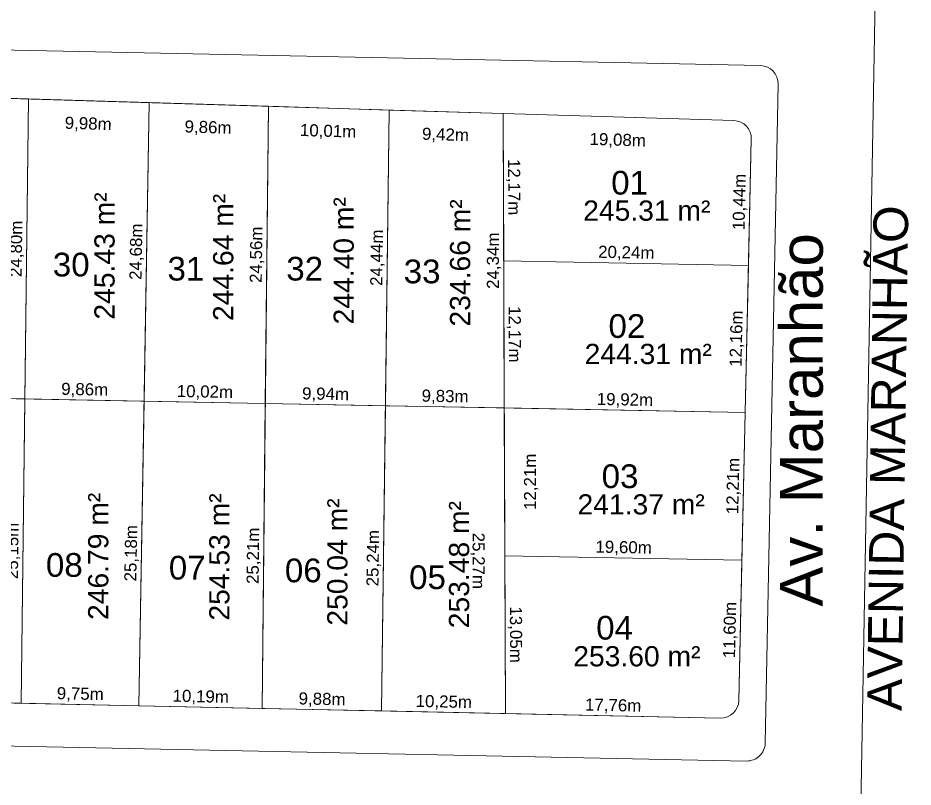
# Model space of a CAD drawing. Header units: metres. Extents: x 3808 to 8215, y 2374 to 6187.
# Drawn here: x 5349.2 to 5423.2, y 5104.9 to 5168.4 of the extents above; entities that cross this region are included whole.
import ezdxf
from ezdxf.enums import TextEntityAlignment as Align

# ---------------------------------------------------------------- set-up
doc = ezdxf.new("R2010")
doc.units = ezdxf.units.M
doc.linetypes.add('CONTINUO', pattern=[0])
for name, color, linetype in [('Areas Lotes', 1, 'Continuous'), ('Calçada', 8, 'Continuous'), ('Lote', 7, 'Continuous'), ('Nome das Ruas', 7, 'Continuous'), ('Nº Lote', 7, 'Continuous'), ('q', 9, 'CONTINUO'), ('quadras', 7, 'Continuous'), ('vista', 7, 'Continuous')]:
    doc.layers.add(name, color=color, linetype=linetype)
doc.styles.add('Arial', font='arial.ttf')
doc.styles.add('pedro', font='arial.ttf', dxfattribs={"height": 3})
doc.dimstyles.new('Copy(2) of ISO-25', dxfattribs={"dimtxt": 1, "dimasz": 2.5, "dimexe": 1.25, "dimexo": 0.625, "dimgap": 0.2, "dimtad": 1, "dimtoh": 1, "dimlfac": 1, "dimzin": 1, "dimtxsty": 'Arial', "dimblk": 'NONE', "dimcen": 0, "dimse1": 1, "dimse2": 1, "dimsd1": 1, "dimsd2": 1, "dimclrt": 256, "dimaunit": 1, "dimadec": 3, "dimazin": 0, "dimtfac": 1, "dimtmove": 0, "dimatfit": 3, "dimldrblk": 'NONE', "dimfxl": 1, "dimtolj": 1, "dimtzin": 0, "dimarcsym": 0})

# ---------------------------------------------------------------- blocks, each defined once
blk = doc.blocks.new('*D5082')
at = {"layer": 'Defpoints', "color": 0, "linetype": 'Continuous', "transparency": 16777216}
for p in [(5340.084, 5162.056), (5350.108, 5161.749), (5340, 5159.295)]:
    blk.add_point(p, dxfattribs=at)
at = {"layer": 'Lote', "linetype": 'Continuous', "lineweight": 5, "transparency": 16777216, "insert": (5345.036, 5159.942), "char_height": 1, "attachment_point": 5, "rotation": 358.24349, "style": 'Arial'}
blk.add_mtext('\\A1;10,03m', dxfattribs=at)
blk = doc.blocks.new('_None')
blk = doc.blocks.new('*D5151')
at = {"layer": 'Defpoints', "color": 0, "linetype": 'Continuous', "transparency": 16777216}
for p in [(5389.55, 5110.938), (5389.55, 5110.938), (5407.307, 5110.557)]:
    blk.add_point(p, dxfattribs=at)
at = {"layer": 'Lote', "linetype": 'Continuous', "lineweight": 5, "transparency": 16777216, "insert": (5398.446, 5111.548), "char_height": 1, "attachment_point": 5, "rotation": 358.769, "style": 'Arial'}
blk.add_mtext('\\A1;17,76m', dxfattribs=at)
blk = doc.blocks.new('*D5152')
at = {"layer": 'Defpoints', "color": 0, "linetype": 'Continuous', "transparency": 16777216}
for p in [(5379.3, 5111.159), (5379.3, 5111.159), (5389.55, 5110.938)]:
    blk.add_point(p, dxfattribs=at)
at = {"layer": 'Lote', "linetype": 'Continuous', "lineweight": 5, "transparency": 16777216, "insert": (5384.442, 5111.849), "char_height": 1, "attachment_point": 5, "rotation": 358.769, "style": 'Arial'}
blk.add_mtext('\\A1;10,25m', dxfattribs=at)
blk = doc.blocks.new('*D5153')
at = {"layer": 'Defpoints', "color": 0, "linetype": 'Continuous', "transparency": 16777216}
for p in [(5369.419, 5111.371), (5369.419, 5111.371), (5379.3, 5111.159)]:
    blk.add_point(p, dxfattribs=at)
at = {"layer": 'Lote', "linetype": 'Continuous', "lineweight": 5, "transparency": 16777216, "insert": (5374.377, 5112.065), "char_height": 1, "attachment_point": 5, "rotation": 358.769, "style": 'Arial'}
blk.add_mtext('\\A1;9,88m', dxfattribs=at)
blk = doc.blocks.new('*D5154')
at = {"layer": 'Defpoints', "color": 0, "linetype": 'Continuous', "transparency": 16777216}
for p in [(5359.235, 5111.59), (5359.235, 5111.59), (5369.419, 5111.371)]:
    blk.add_point(p, dxfattribs=at)
at = {"layer": 'Lote', "linetype": 'Continuous', "lineweight": 5, "transparency": 16777216, "insert": (5364.344, 5112.281), "char_height": 1, "attachment_point": 5, "rotation": 358.769, "style": 'Arial'}
blk.add_mtext('\\A1;10,19m', dxfattribs=at)
blk = doc.blocks.new('*D5155')
at = {"layer": 'Defpoints', "color": 0, "linetype": 'Continuous', "transparency": 16777216}
for p in [(5349.489, 5111.799), (5349.489, 5111.799), (5359.235, 5111.59)]:
    blk.add_point(p, dxfattribs=at)
at = {"layer": 'Lote', "linetype": 'Continuous', "lineweight": 5, "transparency": 16777216, "insert": (5354.379, 5112.495), "char_height": 1, "attachment_point": 5, "rotation": 358.769, "style": 'Arial'}
blk.add_mtext('\\A1;9,75m', dxfattribs=at)
blk = doc.blocks.new('*D5156')
at = {"layer": 'Defpoints', "color": 0, "linetype": 'Continuous', "transparency": 16777216}
for p in [(5338.368, 5112.038), (5338.368, 5112.038), (5349.489, 5111.799)]:
    blk.add_point(p, dxfattribs=at)
at = {"layer": 'Lote', "linetype": 'Continuous', "lineweight": 5, "transparency": 16777216, "insert": (5343.946, 5112.719), "char_height": 1, "attachment_point": 5, "rotation": 358.769, "style": 'Arial'}
blk.add_mtext('\\A1;11,12m', dxfattribs=at)
blk = doc.blocks.new('*D5167')
at = {"layer": 'Defpoints', "color": 0, "linetype": 'Continuous', "transparency": 16777216}
for p in [(5389.497, 5123.991), (5389.497, 5123.991), (5409.097, 5123.623)]:
    blk.add_point(p, dxfattribs=at)
at = {"layer": 'Lote', "linetype": 'Continuous', "lineweight": 5, "transparency": 16777216, "insert": (5399.312, 5124.608), "char_height": 1, "attachment_point": 5, "rotation": 358.92393, "style": 'Arial'}
blk.add_mtext('\\A1;19,60m', dxfattribs=at)
blk = doc.blocks.new('*D5168')
at = {"layer": 'Defpoints', "color": 0, "linetype": 'Continuous', "transparency": 16777216}
for p in [(5389.447, 5136.207), (5409.368, 5135.833), (5409.368, 5135.833)]:
    blk.add_point(p, dxfattribs=at)
at = {"layer": 'Lote', "linetype": 'Continuous', "lineweight": 5, "transparency": 16777216, "insert": (5399.423, 5136.821), "char_height": 1, "attachment_point": 5, "rotation": 358.92393, "style": 'Arial'}
blk.add_mtext('\\A1;19,92m', dxfattribs=at)
blk = doc.blocks.new('*D5169')
at = {"layer": 'Defpoints', "color": 0, "linetype": 'Continuous', "transparency": 16777216}
for p in [(5389.397, 5148.374), (5389.397, 5148.374), (5409.639, 5147.994)]:
    blk.add_point(p, dxfattribs=at)
at = {"layer": 'Lote', "linetype": 'Continuous', "lineweight": 5, "transparency": 16777216, "insert": (5399.533, 5148.985), "char_height": 1, "attachment_point": 5, "rotation": 358.92393, "style": 'Arial'}
blk.add_mtext('\\A1;20,24m', dxfattribs=at)
blk = doc.blocks.new('*D5170')
at = {"layer": 'Defpoints', "color": 0, "linetype": 'Continuous', "transparency": 16777216}
for p in [(5389.348, 5160.546), (5408.417, 5159.961), (5389.263, 5157.784)]:
    blk.add_point(p, dxfattribs=at)
at = {"layer": 'Lote', "linetype": 'Continuous', "lineweight": 5, "transparency": 16777216, "insert": (5398.822, 5158.293), "char_height": 1, "attachment_point": 5, "rotation": 358.24349, "style": 'Arial'}
blk.add_mtext('\\A1;19,08m', dxfattribs=at)
blk = doc.blocks.new('*D5171')
at = {"layer": 'Defpoints', "color": 0, "linetype": 'Continuous', "transparency": 16777216}
for p in [(5379.933, 5160.834), (5389.348, 5160.546), (5379.849, 5158.073)]:
    blk.add_point(p, dxfattribs=at)
at = {"layer": 'Lote', "linetype": 'Continuous', "lineweight": 5, "transparency": 16777216, "insert": (5384.58, 5158.729), "char_height": 1, "attachment_point": 5, "rotation": 358.24349, "style": 'Arial'}
blk.add_mtext('\\A1;9,42m', dxfattribs=at)
blk = doc.blocks.new('*D5172')
at = {"layer": 'Defpoints', "color": 0, "linetype": 'Continuous', "transparency": 16777216}
for p in [(5369.933, 5161.141), (5379.933, 5160.834), (5369.848, 5158.38)]:
    blk.add_point(p, dxfattribs=at)
at = {"layer": 'Lote', "linetype": 'Continuous', "lineweight": 5, "transparency": 16777216, "insert": (5374.873, 5159.027), "char_height": 1, "attachment_point": 5, "rotation": 358.24349, "style": 'Arial'}
blk.add_mtext('\\A1;10,01m', dxfattribs=at)
blk = doc.blocks.new('*D5173')
at = {"layer": 'Defpoints', "color": 0, "linetype": 'Continuous', "transparency": 16777216}
for p in [(5360.082, 5161.443), (5369.933, 5161.141), (5359.998, 5158.682)]:
    blk.add_point(p, dxfattribs=at)
at = {"layer": 'Lote', "linetype": 'Continuous', "lineweight": 5, "transparency": 16777216, "insert": (5364.947, 5159.331), "char_height": 1, "attachment_point": 5, "rotation": 358.24349, "style": 'Arial'}
blk.add_mtext('\\A1;9,86m', dxfattribs=at)
blk = doc.blocks.new('*D5174')
at = {"layer": 'Defpoints', "color": 0, "linetype": 'Continuous', "transparency": 16777216}
for p in [(5350.108, 5161.749), (5360.082, 5161.443), (5350.023, 5158.988)]:
    blk.add_point(p, dxfattribs=at)
at = {"layer": 'Lote', "linetype": 'Continuous', "lineweight": 5, "transparency": 16777216, "insert": (5355.035, 5159.635), "char_height": 1, "attachment_point": 5, "rotation": 358.24349, "style": 'Arial'}
blk.add_mtext('\\A1;9,98m', dxfattribs=at)
blk = doc.blocks.new('*D5193')
at = {"layer": 'Defpoints', "color": 0, "linetype": 'Continuous', "transparency": 16777216}
for p in [(5339.23, 5137.15), (5349.801, 5136.952), (5349.801, 5136.952)]:
    blk.add_point(p, dxfattribs=at)
at = {"layer": 'Lote', "linetype": 'Continuous', "lineweight": 5, "transparency": 16777216, "insert": (5344.53, 5137.852), "char_height": 1, "attachment_point": 5, "rotation": 358.92393, "style": 'Arial'}
blk.add_mtext('\\A1;10,57m', dxfattribs=at)
blk = doc.blocks.new('*D5194')
at = {"layer": 'Defpoints', "color": 0, "linetype": 'Continuous', "transparency": 16777216}
for p in [(5349.801, 5136.952), (5359.663, 5136.767), (5359.663, 5136.767)]:
    blk.add_point(p, dxfattribs=at)
at = {"layer": 'Lote', "linetype": 'Continuous', "lineweight": 5, "transparency": 16777216, "insert": (5354.747, 5137.66), "char_height": 1, "attachment_point": 5, "rotation": 358.92393, "style": 'Arial'}
blk.add_mtext('\\A1;9,86m', dxfattribs=at)
blk = doc.blocks.new('*D5195')
at = {"layer": 'Defpoints', "color": 0, "linetype": 'Continuous', "transparency": 16777216}
for p in [(5359.663, 5136.767), (5369.679, 5136.579), (5369.679, 5136.579)]:
    blk.add_point(p, dxfattribs=at)
at = {"layer": 'Lote', "linetype": 'Continuous', "lineweight": 5, "transparency": 16777216, "insert": (5364.686, 5137.473), "char_height": 1, "attachment_point": 5, "rotation": 358.92393, "style": 'Arial'}
blk.add_mtext('\\A1;10,02m', dxfattribs=at)
blk = doc.blocks.new('*D5196')
at = {"layer": 'Defpoints', "color": 0, "linetype": 'Continuous', "transparency": 16777216}
for p in [(5369.679, 5136.579), (5379.622, 5136.392), (5379.622, 5136.392)]:
    blk.add_point(p, dxfattribs=at)
at = {"layer": 'Lote', "linetype": 'Continuous', "lineweight": 5, "transparency": 16777216, "insert": (5374.665, 5137.286), "char_height": 1, "attachment_point": 5, "rotation": 358.92393, "style": 'Arial'}
blk.add_mtext('\\A1;9,94m', dxfattribs=at)
blk = doc.blocks.new('*D5197')
at = {"layer": 'Defpoints', "color": 0, "linetype": 'Continuous', "transparency": 16777216}
for p in [(5379.622, 5136.392), (5389.447, 5136.207), (5389.447, 5136.207)]:
    blk.add_point(p, dxfattribs=at)
at = {"layer": 'Lote', "linetype": 'Continuous', "lineweight": 5, "transparency": 16777216, "insert": (5384.549, 5137.1), "char_height": 1, "attachment_point": 5, "rotation": 358.92393, "style": 'Arial'}
blk.add_mtext('\\A1;9,83m', dxfattribs=at)
blk = doc.blocks.new('*D5198')
at = {"layer": 'Defpoints', "color": 0, "linetype": 'Continuous', "transparency": 16777216}
for p in [(5389.348, 5160.546), (5389.348, 5136.209), (5389.397, 5136.209)]:
    blk.add_point(p, dxfattribs=at)
at = {"layer": 'Lote', "linetype": 'Continuous', "lineweight": 5, "transparency": 16777216, "insert": (5388.596, 5148.377), "char_height": 1, "attachment_point": 5, "rotation": 90, "style": 'Arial'}
blk.add_mtext('\\A1;24,34m', dxfattribs=at)
blk = doc.blocks.new('*D5199')
at = {"layer": 'Defpoints', "color": 0, "linetype": 'Continuous', "transparency": 16777216}
for p in [(5389.447, 5136.207), (5386.486, 5110.926), (5389.55, 5110.938)]:
    blk.add_point(p, dxfattribs=at)
at = {"layer": 'Lote', "linetype": 'Continuous', "lineweight": 5, "transparency": 16777216, "insert": (5387.235, 5123.564), "char_height": 1, "attachment_point": 5, "rotation": 270.23324, "style": 'Arial'}
blk.add_mtext('\\A1;25,27m', dxfattribs=at)
blk = doc.blocks.new('*D5200')
at = {"layer": 'Defpoints', "color": 0, "linetype": 'Continuous', "transparency": 16777216}
for p in [(5389.497, 5123.991), (5389.497, 5123.991), (5389.55, 5110.938)]:
    blk.add_point(p, dxfattribs=at)
at = {"layer": 'Lote', "linetype": 'Continuous', "lineweight": 5, "transparency": 16777216, "insert": (5390.324, 5117.468), "char_height": 1, "attachment_point": 5, "rotation": 270.23324, "style": 'Arial'}
blk.add_mtext('\\A1;13,05m', dxfattribs=at)
blk = doc.blocks.new('*D5201')
at = {"layer": 'Defpoints', "color": 0, "linetype": 'Continuous', "transparency": 16777216}
for p in [(5389.497, 5136.206), (5392.466, 5136.206), (5389.497, 5123.991)]:
    blk.add_point(p, dxfattribs=at)
at = {"layer": 'Lote', "linetype": 'Continuous', "lineweight": 5, "transparency": 16777216, "insert": (5391.665, 5130.099), "char_height": 1, "attachment_point": 5, "rotation": 90, "style": 'Arial'}
blk.add_mtext('\\A1;12,21m', dxfattribs=at)
blk = doc.blocks.new('*D5202')
at = {"layer": 'Defpoints', "color": 0, "linetype": 'Continuous', "transparency": 16777216}
for p in [(5389.397, 5148.374), (5389.397, 5148.374), (5389.447, 5136.207)]:
    blk.add_point(p, dxfattribs=at)
at = {"layer": 'Lote', "linetype": 'Continuous', "lineweight": 5, "transparency": 16777216, "insert": (5390.223, 5142.294), "char_height": 1, "attachment_point": 5, "rotation": 270.23324, "style": 'Arial'}
blk.add_mtext('\\A1;12,17m', dxfattribs=at)
blk = doc.blocks.new('*D5203')
at = {"layer": 'Defpoints', "color": 0, "linetype": 'Continuous', "transparency": 16777216}
for p in [(5389.348, 5160.546), (5389.348, 5160.546), (5389.397, 5148.374)]:
    blk.add_point(p, dxfattribs=at)
at = {"layer": 'Lote', "linetype": 'Continuous', "lineweight": 5, "transparency": 16777216, "insert": (5390.174, 5154.463), "char_height": 1, "attachment_point": 5, "rotation": 270.23324, "style": 'Arial'}
blk.add_mtext('\\A1;12,17m', dxfattribs=at)
blk = doc.blocks.new('*D5204')
at = {"layer": 'Defpoints', "color": 0, "linetype": 'Continuous', "transparency": 16777216}
for p in [(5379.622, 5136.392), (5379.3, 5111.159), (5379.3, 5111.159)]:
    blk.add_point(p, dxfattribs=at)
at = {"layer": 'Lote', "linetype": 'Continuous', "lineweight": 5, "transparency": 16777216, "insert": (5378.66, 5123.785), "char_height": 1, "attachment_point": 5, "rotation": 89.26981, "style": 'Arial'}
blk.add_mtext('\\A1;25,24m', dxfattribs=at)
blk = doc.blocks.new('*D5205')
at = {"layer": 'Defpoints', "color": 0, "linetype": 'Continuous', "transparency": 16777216}
for p in [(5379.933, 5160.834), (5379.933, 5160.834), (5379.622, 5136.392)]:
    blk.add_point(p, dxfattribs=at)
at = {"layer": 'Lote', "linetype": 'Continuous', "lineweight": 5, "transparency": 16777216, "insert": (5378.977, 5148.623), "char_height": 1, "attachment_point": 5, "rotation": 89.26981, "style": 'Arial'}
blk.add_mtext('\\A1;24,44m', dxfattribs=at)
blk = doc.blocks.new('*D5206')
at = {"layer": 'Defpoints', "color": 0, "linetype": 'Continuous', "transparency": 16777216}
for p in [(5369.933, 5161.141), (5369.933, 5161.141), (5369.679, 5136.579)]:
    blk.add_point(p, dxfattribs=at)
at = {"layer": 'Lote', "linetype": 'Continuous', "lineweight": 5, "transparency": 16777216, "insert": (5369.005, 5148.868), "char_height": 1, "attachment_point": 5, "rotation": 89.40858, "style": 'Arial'}
blk.add_mtext('\\A1;24,56m', dxfattribs=at)
blk = doc.blocks.new('*D5207')
at = {"layer": 'Defpoints', "color": 0, "linetype": 'Continuous', "transparency": 16777216}
for p in [(5369.679, 5136.579), (5369.419, 5111.371), (5369.419, 5111.371)]:
    blk.add_point(p, dxfattribs=at)
at = {"layer": 'Lote', "linetype": 'Continuous', "lineweight": 5, "transparency": 16777216, "insert": (5368.748, 5123.983), "char_height": 1, "attachment_point": 5, "rotation": 89.40858, "style": 'Arial'}
blk.add_mtext('\\A1;25,21m', dxfattribs=at)
blk = doc.blocks.new('*D5208')
at = {"layer": 'Defpoints', "color": 0, "linetype": 'Continuous', "transparency": 16777216}
for p in [(5359.663, 5136.767), (5359.235, 5111.59), (5359.235, 5111.59)]:
    blk.add_point(p, dxfattribs=at)
at = {"layer": 'Lote', "linetype": 'Continuous', "lineweight": 5, "transparency": 16777216, "insert": (5358.648, 5124.192), "char_height": 1, "attachment_point": 5, "rotation": 89.02574, "style": 'Arial'}
blk.add_mtext('\\A1;25,18m', dxfattribs=at)
blk = doc.blocks.new('*D5209')
at = {"layer": 'Defpoints', "color": 0, "linetype": 'Continuous', "transparency": 16777216}
for p in [(5360.082, 5161.443), (5360.082, 5161.443), (5359.663, 5136.767)]:
    blk.add_point(p, dxfattribs=at)
at = {"layer": 'Lote', "linetype": 'Continuous', "lineweight": 5, "transparency": 16777216, "insert": (5359.072, 5149.118), "char_height": 1, "attachment_point": 5, "rotation": 89.02574, "style": 'Arial'}
blk.add_mtext('\\A1;24,68m', dxfattribs=at)
blk = doc.blocks.new('*D5210')
at = {"layer": 'Defpoints', "color": 0, "linetype": 'Continuous', "transparency": 16777216}
for p in [(5350.108, 5161.749), (5350.108, 5161.749), (5349.801, 5136.952)]:
    blk.add_point(p, dxfattribs=at)
at = {"layer": 'Lote', "linetype": 'Continuous', "lineweight": 5, "transparency": 16777216, "insert": (5349.153, 5149.36), "char_height": 1, "attachment_point": 5, "rotation": 89.28937, "style": 'Arial'}
blk.add_mtext('\\A1;24,80m', dxfattribs=at)
blk = doc.blocks.new('*D5211')
at = {"layer": 'Defpoints', "color": 0, "linetype": 'Continuous', "transparency": 16777216}
for p in [(5349.801, 5136.952), (5349.489, 5111.799), (5349.489, 5111.799)]:
    blk.add_point(p, dxfattribs=at)
at = {"layer": 'Lote', "linetype": 'Continuous', "lineweight": 5, "transparency": 16777216, "insert": (5348.844, 5124.385), "char_height": 1, "attachment_point": 5, "rotation": 89.28937, "style": 'Arial'}
blk.add_mtext('\\A1;25,15m', dxfattribs=at)
blk = doc.blocks.new('*D5490')
at = {"layer": 'Defpoints', "color": 0, "linetype": 'Continuous', "transparency": 16777216}
for p in [(5409.097, 5123.623), (5409.097, 5123.623), (5408.839, 5112.023)]:
    blk.add_point(p, dxfattribs=at)
at = {"layer": 'Lote', "linetype": 'Continuous', "lineweight": 5, "transparency": 16777216, "insert": (5408.167, 5117.841), "char_height": 1, "attachment_point": 5, "rotation": 88.72618, "style": 'Arial'}
blk.add_mtext('\\A1;11,60m', dxfattribs=at)
blk = doc.blocks.new('*D5491')
at = {"layer": 'Defpoints', "color": 0, "linetype": 'Continuous', "transparency": 16777216}
for p in [(5409.368, 5135.833), (5409.368, 5135.833), (5409.097, 5123.623)]:
    blk.add_point(p, dxfattribs=at)
at = {"layer": 'Lote', "linetype": 'Continuous', "lineweight": 5, "transparency": 16777216, "insert": (5408.432, 5129.746), "char_height": 1, "attachment_point": 5, "rotation": 88.72618, "style": 'Arial'}
blk.add_mtext('\\A1;12,21m', dxfattribs=at)
blk = doc.blocks.new('*D5492')
at = {"layer": 'Defpoints', "color": 0, "linetype": 'Continuous', "transparency": 16777216}
for p in [(5409.639, 5147.994), (5409.639, 5147.994), (5409.368, 5135.833)]:
    blk.add_point(p, dxfattribs=at)
at = {"layer": 'Lote', "linetype": 'Continuous', "lineweight": 5, "transparency": 16777216, "insert": (5408.703, 5141.931), "char_height": 1, "attachment_point": 5, "rotation": 88.72618, "style": 'Arial'}
blk.add_mtext('\\A1;12,16m', dxfattribs=at)
blk = doc.blocks.new('*D5493')
at = {"layer": 'Defpoints', "color": 0, "linetype": 'Continuous', "transparency": 16777216}
for p in [(5409.871, 5158.428), (5409.871, 5158.428), (5409.639, 5147.994)]:
    blk.add_point(p, dxfattribs=at)
at = {"layer": 'Lote', "linetype": 'Continuous', "lineweight": 5, "transparency": 16777216, "insert": (5408.954, 5153.229), "char_height": 1, "attachment_point": 5, "rotation": 88.72618, "style": 'Arial'}
blk.add_mtext('\\A1;10,44m', dxfattribs=at)

msp = doc.modelspace()

# ---------------------------------------------------------------- linework, layer by layer
at = {"layer": 'Calçada', "linetype": 'Continuous', "lineweight": 5}
for p, q in [((5410.619, 5164.507), (5227.026, 5168.288)), ((5412.088, 5162.978), (5411.016, 5108.488)), ((5409.486, 5107.018), (5225.9, 5110.771))]:
    msp.add_line(p, q, dxfattribs=at)
for centre, start, end in [((5410.588, 5163.007), 358.87333, 88.82016), ((5409.517, 5108.518), 268.82901, 358.87333)]:
    msp.add_arc(centre, 1.5, start, end, dxfattribs=at)
at = {"layer": 'Lote', "lineweight": 5}
for p, q in [((5349.489, 5111.799), (5350.108, 5161.749)), ((5360.082, 5161.443), (5359.235, 5111.59)), ((5369.933, 5161.141), (5369.419, 5111.371)), ((5379.933, 5160.834), (5379.3, 5111.159)), ((5389.55, 5110.938), (5389.348, 5160.546)), ((5389.397, 5148.374), (5409.639, 5147.994)), ((5323.041, 5137.455), (5409.368, 5135.833)), ((5389.497, 5123.991), (5409.097, 5123.623))]:
    msp.add_line(p, q, dxfattribs=at)
at = {"layer": 'Lote', "linetype": 'Continuous', "lineweight": 5, "flags": 128}
for points in [[(5339.23, 5137.15), (5349.801, 5136.952), (5350.108, 5161.749), (5340.084, 5162.056)], [(5360.082, 5161.443), (5350.108, 5161.749), (5349.801, 5136.952), (5359.663, 5136.767)], [(5359.663, 5136.767), (5369.679, 5136.579), (5369.933, 5161.141), (5360.082, 5161.443)], [(5369.679, 5136.579), (5379.622, 5136.392), (5379.933, 5160.834), (5369.933, 5161.141)], [(5379.622, 5136.392), (5389.447, 5136.207), (5389.348, 5160.546), (5379.933, 5160.834)], [(5409.368, 5135.833), (5409.639, 5147.994), (5389.397, 5148.374), (5389.447, 5136.207)], [(5349.489, 5111.799), (5349.801, 5136.952), (5339.23, 5137.15), (5338.368, 5112.038)], [(5349.489, 5111.799), (5359.235, 5111.59), (5359.663, 5136.767), (5349.801, 5136.952)], [(5369.679, 5136.579), (5359.663, 5136.767), (5359.235, 5111.59), (5369.419, 5111.371)], [(5369.419, 5111.371), (5379.3, 5111.159), (5379.622, 5136.392), (5369.679, 5136.579)], [(5379.3, 5111.159), (5389.55, 5110.938), (5389.447, 5136.207), (5379.622, 5136.392)], [(5389.447, 5136.207), (5389.497, 5123.991), (5409.097, 5123.623), (5409.368, 5135.833)]]:
    msp.add_lwpolyline(points, close=True, dxfattribs=at)
for points in [[(5409.639, 5147.994), (5409.871, 5158.428, 0.411748), (5408.417, 5159.961), (5389.348, 5160.546), (5389.397, 5148.374)], [(5389.497, 5123.991), (5389.55, 5110.938), (5407.307, 5110.557, 0.413995), (5408.839, 5112.023), (5409.097, 5123.623)]]:
    msp.add_lwpolyline(points, format="xyb", close=True, dxfattribs=at)
at = {"layer": 'q', "lineweight": 5}
msp.add_line((5428.372, 5629.504), (5405.671, 4365.473), dxfattribs=at)
at = {"layer": 'quadras', "lineweight": 5}
for p, q in [((5408.417, 5159.961), (5230.14, 5165.428)), ((5408.839, 5112.023), (5409.871, 5158.428)), ((5228.07, 5114.408), (5407.307, 5110.557))]:
    msp.add_line(p, q, dxfattribs=at)
for centre, start, end in [((5408.371, 5158.462), 358.72618, 88.24349), ((5407.339, 5112.056), 268.769, 358.72618)]:
    msp.add_arc(centre, 1.5, start, end, dxfattribs=at)

# ---------------------------------------------------------------- texts
at = {"layer": 'Areas Lotes', "lineweight": 5, "style": 'Arial'}
for s, p in [('245.43 m²', (5357.219, 5143.506)), ('244.64 m²', (5367.036, 5143.389)), ('244.40 m²', (5377, 5143.11)), ('234.66 m²', (5386.625, 5142.934)), ('246.79 m²', (5356.701, 5118.676)), ('254.53 m²', (5366.714, 5118.625)), ('250.04 m²', (5376.475, 5118.207)), ('253.48 m²', (5386.538, 5117.99))]:
    msp.add_text(s, height=1.6726, rotation=90, dxfattribs=at).set_placement(p)
at = {"layer": 'Areas Lotes', "linetype": 'Continuous', "lineweight": 5, "style": 'Arial'}
for s, p in [('245.31 m²', (5395.97, 5151.685)), ('244.31 m²', (5396.087, 5139.834)), ('241.37 m²', (5395.5, 5127.397)), ('253.60 m²', (5395.148, 5114.842))]:
    msp.add_text(s, height=1.6726, dxfattribs=at).set_placement(p)
at = {"layer": 'Nome das Ruas', "lineweight": 5, "style": 'Arial'}
msp.add_text('Av. Maranhão', height=3.55, rotation=90, dxfattribs=at).set_placement((5415.783, 5119.782, 165.916))
at = {"layer": 'Nº Lote', "linetype": 'Continuous', "lineweight": 5, "style": 'Arial'}
for s, p in [('01', (5399.806, 5153.844)), ('30', (5353.631, 5147.077)), ('31', (5363.115, 5146.738)), ('32', (5372.938, 5146.738)), ('33', (5382.648, 5146.513)), ('02', (5399.581, 5141.995)), ('03', (5399.016, 5129.581)), ('08', (5353.062, 5122.246)), ('07', (5363.224, 5122.02)), ('06', (5372.821, 5121.794)), ('05', (5383.096, 5121.23)), ('04', (5398.564, 5117.055))]:
    msp.add_text(s, height=1.96, dxfattribs=at).set_placement(p, align=Align.CENTER)
at = {"layer": 'vista', "lineweight": 5, "style": 'pedro'}
msp.add_text('AVENIDA MARANHÃO', height=2.86398, rotation=89.23936, dxfattribs=at).set_placement((5422.301, 5111.147))

# ---------------------------------------------------------------- dimensions: what is measured, and where the dimension line sits
at = {"layer": 'Lote', "linetype": 'Continuous', "lineweight": 5}
for base, p1, p2, angle, picture, middle in [((5340, 5159.295), (5350.108, 5161.749), (5340.084, 5162.056), 358.24349, '*D5082', (5345.036, 5159.942)), ((5350.023, 5158.988), (5360.082, 5161.443), (5350.108, 5161.749), 358.24349, '*D5174', (5355.035, 5159.635)), ((5359.998, 5158.682), (5369.933, 5161.141), (5360.082, 5161.443), 358.24349, '*D5173', (5364.947, 5159.331)), ((5369.8481, 5158.3797), (5379.9332, 5160.8343), (5369.9327, 5161.141), 358.24349, '*D5172', (5374.8729, 5159.027)), ((5379.849, 5158.073), (5389.348, 5160.546), (5379.933, 5160.834), 358.24349, '*D5171', (5384.58, 5158.729)), ((5409.871, 5158.428), (5409.639, 5147.994), (5409.871, 5158.428), 268.72618, '*D5493', (5408.954, 5153.229)), ((5409.639, 5147.994), (5409.368, 5135.833), (5409.639, 5147.994), 268.72618, '*D5492', (5408.703, 5141.931)), ((5349.801, 5136.952), (5339.23, 5137.15), (5349.801, 5136.952), 178.92393, '*D5193', (5344.53, 5137.852)), ((5359.663, 5136.767), (5349.801, 5136.952), (5359.663, 5136.767), 178.92393, '*D5194', (5354.747, 5137.66)), ((5369.679, 5136.579), (5359.663, 5136.767), (5369.679, 5136.579), 178.92393, '*D5195', (5364.686, 5137.473)), ((5379.622, 5136.392), (5369.679, 5136.579), (5379.622, 5136.392), 178.92393, '*D5196', (5374.665, 5137.286)), ((5389.447, 5136.207), (5379.622, 5136.392), (5389.447, 5136.207), 178.92393, '*D5197', (5384.549, 5137.1)), ((5409.368, 5135.833), (5409.097, 5123.623), (5409.368, 5135.833), 268.72618, '*D5491', (5408.432, 5129.746)), ((5338.368, 5112.038), (5349.489, 5111.799), (5338.368, 5112.038), 358.769, '*D5156', (5343.946, 5112.719)), ((5349.489, 5111.799), (5359.235, 5111.59), (5349.489, 5111.799), 358.769, '*D5155', (5354.379, 5112.495)), ((5359.235, 5111.59), (5369.419, 5111.371), (5359.235, 5111.59), 358.769, '*D5154', (5364.344, 5112.281)), ((5369.419, 5111.371), (5379.3, 5111.159), (5369.419, 5111.371), 358.769, '*D5153', (5374.377, 5112.065)), ((5379.3, 5111.159), (5389.55, 5110.938), (5379.3, 5111.159), 358.769, '*D5152', (5384.442, 5111.849))]:
    dim = msp.add_linear_dim(base=base, p1=p1, p2=p2, angle=angle, dimstyle='Copy(2) of ISO-25', override={"dimpost": 'm', "dimtmove": 1}, dxfattribs=at)
    dim.commit()
    dim.dimension.update_dxf_attribs({"geometry": picture, "text_midpoint": middle})
for p1, p2, distance, picture, middle in [((5349.801, 5136.952), (5350.108, 5161.749), 0, '*D5210', (5349.153, 5149.36)), ((5359.663, 5136.767), (5360.082, 5161.443), 0, '*D5209', (5359.072, 5149.118)), ((5369.679, 5136.579), (5369.933, 5161.141), 0, '*D5206', (5369.005, 5148.868)), ((5379.622, 5136.392), (5379.933, 5160.834), 0, '*D5205', (5378.977, 5148.623)), ((5389.348, 5160.546), (5389.348, 5136.209), 0.05, '*D5198', (5388.596, 5148.377)), ((5408.417, 5159.961), (5389.348, 5160.546), 2.763, '*D5170', (5398.822, 5158.293)), ((5389.397, 5148.374), (5389.348, 5160.546), 0, '*D5203', (5390.174, 5154.463)), ((5409.6386, 5147.9941), (5389.3973, 5148.3743), 0, '*D5169', (5399.533, 5148.9851)), ((5389.447, 5136.207), (5389.397, 5148.374), 0, '*D5202', (5390.223, 5142.294)), ((5389.447, 5136.207), (5409.368, 5135.833), 0, '*D5168', (5399.423, 5136.821)), ((5349.801, 5136.952), (5349.489, 5111.799), 0, '*D5211', (5348.844, 5124.385)), ((5359.663, 5136.767), (5359.235, 5111.59), 0, '*D5208', (5358.648, 5124.192)), ((5369.679, 5136.579), (5369.419, 5111.371), 0, '*D5207', (5368.748, 5123.983)), ((5379.622, 5136.392), (5379.3, 5111.159), 0, '*D5204', (5378.66, 5123.785)), ((5389.447, 5136.207), (5389.55, 5110.938), -3.064, '*D5199', (5387.235, 5123.564)), ((5389.4966, 5123.9914), (5389.4966, 5136.2063), -2.9694, '*D5201', (5391.665, 5130.0988)), ((5409.097, 5123.623), (5389.497, 5123.991), 0, '*D5167', (5399.312, 5124.608)), ((5389.55, 5110.938), (5389.497, 5123.991), 0, '*D5200', (5390.324, 5117.468)), ((5408.839, 5112.023), (5409.097, 5123.623), 0, '*D5490', (5408.167, 5117.841)), ((5407.307, 5110.557), (5389.55, 5110.938), 0, '*D5151', (5398.446, 5111.548))]:
    dim = msp.add_aligned_dim(p1=p1, p2=p2, distance=distance, dimstyle='Copy(2) of ISO-25', override={"dimpost": 'm'}, dxfattribs=at)
    dim.commit()
    dim.dimension.update_dxf_attribs({"geometry": picture, "text_midpoint": middle})

doc.saveas('drawing.dxf')
